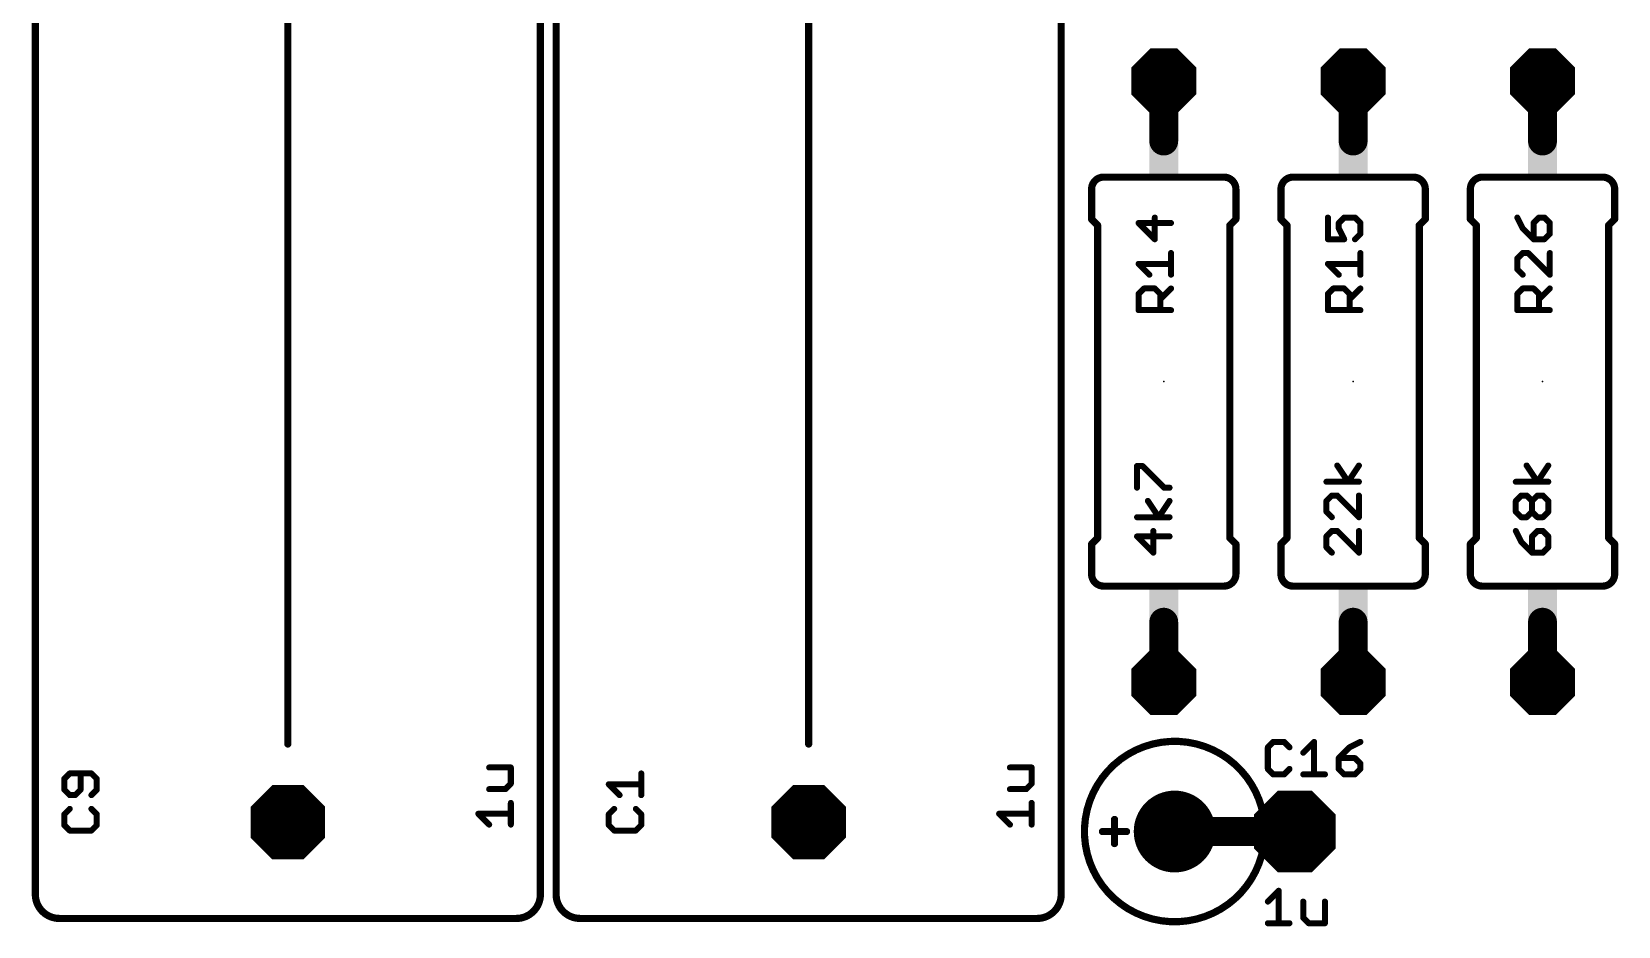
# Model space of a CAD drawing. Header units: inches. Extents: x -5 to 142, y -3 to 122.
# Drawn here: x 23.59 to 57.1, y 46 to 64.89 of the extents above; entities that cross this region are included whole.
import ezdxf

# ---------------------------------------------------------------- set-up
doc = ezdxf.new("R2010")
doc.units = ezdxf.units.IN
doc.header["$MEASUREMENT"] = 0
for name, color, linetype in [('17', 82, 'Continuous'), ('21', 253, 'Continuous'), ('23', 7, 'Continuous'), ('25', 253, 'Continuous'), ('27', 253, 'Continuous'), ('29', 253, 'Continuous'), ('44', 253, 'Continuous'), ('51', 253, 'Continuous')]:
    doc.layers.add(name, color=color, linetype=linetype)

# ---------------------------------------------------------------- blocks, each defined once
blk = doc.blocks.new('OCTAGONP')
at = {"const_width": 0.5}
blk.add_lwpolyline([(-0.25, -0.1036), (-0.25, 0.1036), (-0.1036, 0.25), (0.1036, 0.25), (0.25, 0.1036), (0.25, -0.1036), (0.1036, -0.25), (-0.1036, -0.25), (-0.25, -0.1036), (-0.25, 0.1036)], dxfattribs=at)
blk = doc.blocks.new('ROUNDP')
at = {"const_width": 0.5}
blk.add_lwpolyline([(0, -0.25, 1), (0, 0.25, 1), (0, -0.25)], format="xyb", dxfattribs=at)
blk = doc.blocks.new('RECT')
blk.add_solid([(-0.5, -0.5), (0.5, -0.5), (-0.5, 0.5), (0.5, 0.5)])

msp = doc.modelspace()

# ---------------------------------------------------------------- linework, layer by layer
at = {"layer": '21'}
for points, const_width in [([(23.666, 46.673), (23.666, 72.327)], 0.1524), ([(34.334, 72.327), (34.334, 46.673)], 0.1524), ([(34.666, 46.673), (34.666, 72.327)], 0.1524), ([(45.334, 72.327), (45.334, 46.673)], 0.1524), ([(29, 66.231), (29, 49.848)], 0.1524), ([(40, 66.231), (40, 49.848)], 0.1524), ([(48.77, 61.818), (46.23, 61.818)], 0.1524), ([(52.77, 61.818), (50.23, 61.818)], 0.1524), ([(54.23, 61.818), (56.77, 61.818)], 0.1524), ([(45.976, 61.564), (45.976, 60.929)], 0.1524), ([(49.024, 61.564), (49.024, 60.929)], 0.1524), ([(49.976, 61.564), (49.976, 60.929)], 0.1524), ([(53.024, 61.564), (53.024, 60.929)], 0.1524), ([(53.976, 61.564), (53.976, 60.929)], 0.1524), ([(57.024, 61.564), (57.024, 60.929)], 0.1524), ([(46.103, 60.802), (45.976, 60.929)], 0.1524), ([(48.897, 60.802), (49.024, 60.929)], 0.1524), ([(50.103, 60.802), (49.976, 60.929)], 0.1524), ([(52.897, 60.802), (53.024, 60.929)], 0.1524), ([(54.103, 60.802), (53.976, 60.929)], 0.1524), ([(56.897, 60.802), (57.024, 60.929)], 0.1524), ([(46.103, 60.802), (46.103, 54.198)], 0.1524), ([(48.897, 60.802), (48.897, 54.198)], 0.1524), ([(50.103, 60.802), (50.103, 54.198)], 0.1524), ([(52.897, 60.802), (52.897, 54.198)], 0.1524), ([(54.103, 54.198), (54.103, 60.802)], 0.1524), ([(56.897, 54.198), (56.897, 60.802)], 0.1524), ([(46.103, 54.198), (45.976, 54.071)], 0.1524), ([(45.976, 53.436), (45.976, 54.071)], 0.1524), ([(48.897, 54.198), (49.024, 54.071)], 0.1524), ([(49.024, 53.436), (49.024, 54.071)], 0.1524), ([(50.103, 54.198), (49.976, 54.071)], 0.1524), ([(49.976, 53.436), (49.976, 54.071)], 0.1524), ([(52.897, 54.198), (53.024, 54.071)], 0.1524), ([(53.024, 53.436), (53.024, 54.071)], 0.1524), ([(54.103, 54.198), (53.976, 54.071)], 0.1524), ([(53.976, 53.436), (53.976, 54.071)], 0.1524), ([(56.897, 54.198), (57.024, 54.071)], 0.1524), ([(57.024, 53.436), (57.024, 54.071)], 0.1524), ([(48.77, 53.182), (46.23, 53.182)], 0.1524), ([(52.77, 53.182), (50.23, 53.182)], 0.1524), ([(54.23, 53.182), (56.77, 53.182)], 0.1524), ([(46.46, 47.746), (46.46, 48.254)], 0.1524), ([(48.873, 48), (49.0762, 48)], 0.6096), ([(46.206, 48), (46.714, 48)], 0.1524), ([(33.826, 46.165), (24.174, 46.165)], 0.1524), ([(44.826, 46.165), (35.174, 46.165)], 0.1524)]:
    msp.add_lwpolyline(points, dxfattribs=dict(at, const_width=const_width))
for points, const_width in [([(46.23, 61.818, 0.4142), (45.976, 61.564)], 0.1524), ([(46.23, 61.8561, 1), (46.23, 61.7799)], 0.0762), ([(46.23, 61.7799, 1), (46.23, 61.8561)], 0.0762), ([(49.024, 61.564, 0.4142), (48.77, 61.818)], 0.1524), ([(48.77, 61.8561, 1), (48.77, 61.7799)], 0.0762), ([(48.77, 61.7799, 1), (48.77, 61.8561)], 0.0762), ([(50.23, 61.818, 0.4142), (49.976, 61.564)], 0.1524), ([(50.23, 61.8561, 1), (50.23, 61.7799)], 0.0762), ([(50.23, 61.7799, 1), (50.23, 61.8561)], 0.0762), ([(53.024, 61.564, 0.4142), (52.77, 61.818)], 0.1524), ([(52.77, 61.8561, 1), (52.77, 61.7799)], 0.0762), ([(52.77, 61.7799, 1), (52.77, 61.8561)], 0.0762), ([(54.23, 61.818, 0.4142), (53.976, 61.564)], 0.1524), ([(54.23, 61.8561, 1), (54.23, 61.7799)], 0.0762), ([(54.23, 61.7799, 1), (54.23, 61.8561)], 0.0762), ([(57.024, 61.564, 0.4142), (56.77, 61.818)], 0.1524), ([(56.77, 61.8561, 1), (56.77, 61.7799)], 0.0762), ([(56.77, 61.7799, 1), (56.77, 61.8561)], 0.0762), ([(46.0141, 61.564, 1), (45.9379, 61.564)], 0.0762), ([(45.9379, 61.564, 1), (46.0141, 61.564)], 0.0762), ([(49.0621, 61.564, 1), (48.9859, 61.564)], 0.0762), ([(48.9859, 61.564, 1), (49.0621, 61.564)], 0.0762), ([(50.0141, 61.564, 1), (49.9379, 61.564)], 0.0762), ([(49.9379, 61.564, 1), (50.0141, 61.564)], 0.0762), ([(53.0621, 61.564, 1), (52.9859, 61.564)], 0.0762), ([(52.9859, 61.564, 1), (53.0621, 61.564)], 0.0762), ([(54.0141, 61.564, 1), (53.9379, 61.564)], 0.0762), ([(53.9379, 61.564, 1), (54.0141, 61.564)], 0.0762), ([(57.0621, 61.564, 1), (56.9859, 61.564)], 0.0762), ([(56.9859, 61.564, 1), (57.0621, 61.564)], 0.0762), ([(46.0029, 60.9559, 1), (45.9491, 60.9021)], 0.0762), ([(49.0509, 60.9021, 1), (48.9971, 60.9559)], 0.0762), ([(50.0029, 60.9559, 1), (49.9491, 60.9021)], 0.0762), ([(53.0509, 60.9021, 1), (52.9971, 60.9559)], 0.0762), ([(54.0029, 60.9559, 1), (53.9491, 60.9021)], 0.0762), ([(57.0509, 60.9021, 1), (56.9971, 60.9559)], 0.0762), ([(45.9379, 60.929, 1), (46.0141, 60.929)], 0.0762), ([(46.1411, 60.802, 1), (46.0649, 60.802)], 0.0762), ([(46.0761, 60.7751, 1), (46.1299, 60.8289)], 0.0762), ([(48.9351, 60.802, 1), (48.8589, 60.802)], 0.0762), ([(48.8701, 60.8289, 1), (48.9239, 60.7751)], 0.0762), ([(48.9859, 60.929, 1), (49.0621, 60.929)], 0.0762), ([(49.9379, 60.929, 1), (50.0141, 60.929)], 0.0762), ([(50.1411, 60.802, 1), (50.0649, 60.802)], 0.0762), ([(50.0761, 60.7751, 1), (50.1299, 60.8289)], 0.0762), ([(52.9351, 60.802, 1), (52.8589, 60.802)], 0.0762), ([(52.8701, 60.8289, 1), (52.9239, 60.7751)], 0.0762), ([(52.9859, 60.929, 1), (53.0621, 60.929)], 0.0762), ([(53.9379, 60.929, 1), (54.0141, 60.929)], 0.0762), ([(54.1411, 60.802, 1), (54.0649, 60.802)], 0.0762), ([(54.0761, 60.7751, 1), (54.1299, 60.8289)], 0.0762), ([(56.9351, 60.802, 1), (56.8589, 60.802)], 0.0762), ([(56.8701, 60.8289, 1), (56.9239, 60.7751)], 0.0762), ([(56.9859, 60.929, 1), (57.0621, 60.929)], 0.0762), ([(46.0141, 54.071, 1), (45.9379, 54.071)], 0.0762), ([(45.9491, 54.0979, 1), (46.0029, 54.0441)], 0.0762), ([(46.0649, 54.198, 1), (46.1411, 54.198)], 0.0762), ([(46.1299, 54.1711, 1), (46.0761, 54.2249)], 0.0762), ([(48.8589, 54.198, 1), (48.9351, 54.198)], 0.0762), ([(48.9239, 54.2249, 1), (48.8701, 54.1711)], 0.0762), ([(49.0621, 54.071, 1), (48.9859, 54.071)], 0.0762), ([(48.9971, 54.0441, 1), (49.0509, 54.0979)], 0.0762), ([(50.0141, 54.071, 1), (49.9379, 54.071)], 0.0762), ([(49.9491, 54.0979, 1), (50.0029, 54.0441)], 0.0762), ([(50.0649, 54.198, 1), (50.1411, 54.198)], 0.0762), ([(50.1299, 54.1711, 1), (50.0761, 54.2249)], 0.0762), ([(52.8589, 54.198, 1), (52.9351, 54.198)], 0.0762), ([(52.9239, 54.2249, 1), (52.8701, 54.1711)], 0.0762), ([(53.0621, 54.071, 1), (52.9859, 54.071)], 0.0762), ([(52.9971, 54.0441, 1), (53.0509, 54.0979)], 0.0762), ([(54.0141, 54.071, 1), (53.9379, 54.071)], 0.0762), ([(53.9491, 54.0979, 1), (54.0029, 54.0441)], 0.0762), ([(54.0649, 54.198, 1), (54.1411, 54.198)], 0.0762), ([(54.1299, 54.1711, 1), (54.0761, 54.2249)], 0.0762), ([(56.8589, 54.198, 1), (56.9351, 54.198)], 0.0762), ([(56.9239, 54.2249, 1), (56.8701, 54.1711)], 0.0762), ([(57.0621, 54.071, 1), (56.9859, 54.071)], 0.0762), ([(56.9971, 54.0441, 1), (57.0509, 54.0979)], 0.0762), ([(45.976, 53.436, 0.4142), (46.23, 53.182)], 0.1524), ([(46.0141, 53.436, 1), (45.9379, 53.436)], 0.0762), ([(45.9379, 53.436, 1), (46.0141, 53.436)], 0.0762), ([(48.77, 53.182, 0.4142), (49.024, 53.436)], 0.1524), ([(49.0621, 53.436, 1), (48.9859, 53.436)], 0.0762), ([(48.9859, 53.436, 1), (49.0621, 53.436)], 0.0762), ([(49.976, 53.436, 0.4142), (50.23, 53.182)], 0.1524), ([(50.0141, 53.436, 1), (49.9379, 53.436)], 0.0762), ([(49.9379, 53.436, 1), (50.0141, 53.436)], 0.0762), ([(52.77, 53.182, 0.4142), (53.024, 53.436)], 0.1524), ([(53.0621, 53.436, 1), (52.9859, 53.436)], 0.0762), ([(52.9859, 53.436, 1), (53.0621, 53.436)], 0.0762), ([(53.976, 53.436, 0.4142), (54.23, 53.182)], 0.1524), ([(54.0141, 53.436, 1), (53.9379, 53.436)], 0.0762), ([(53.9379, 53.436, 1), (54.0141, 53.436)], 0.0762), ([(56.77, 53.182, 0.4142), (57.024, 53.436)], 0.1524), ([(57.0621, 53.436, 1), (56.9859, 53.436)], 0.0762), ([(56.9859, 53.436, 1), (57.0621, 53.436)], 0.0762), ([(46.23, 53.2201, 1), (46.23, 53.1439)], 0.0762), ([(46.23, 53.1439, 1), (46.23, 53.2201)], 0.0762), ([(48.77, 53.2201, 1), (48.77, 53.1439)], 0.0762), ([(48.77, 53.1439, 1), (48.77, 53.2201)], 0.0762), ([(50.23, 53.2201, 1), (50.23, 53.1439)], 0.0762), ([(50.23, 53.1439, 1), (50.23, 53.2201)], 0.0762), ([(52.77, 53.2201, 1), (52.77, 53.1439)], 0.0762), ([(52.77, 53.1439, 1), (52.77, 53.2201)], 0.0762), ([(54.23, 53.2201, 1), (54.23, 53.1439)], 0.0762), ([(54.23, 53.1439, 1), (54.23, 53.2201)], 0.0762), ([(56.77, 53.2201, 1), (56.77, 53.1439)], 0.0762), ([(56.77, 53.1439, 1), (56.77, 53.2201)], 0.0762), ([(49.254, 49.143, 3), (49.254, 46.857)], 0.1524), ([(28.9619, 49.848, 1), (29.0381, 49.848)], 0.0762), ([(39.9619, 49.848, 1), (40.0381, 49.848)], 0.0762), ([(49.2235, 49.1201, 1), (49.2845, 49.1659)], 0.0762), ([(46.4981, 48.254, 1), (46.4219, 48.254)], 0.0762), ([(48.873, 48.1524, 1), (48.873, 47.8476)], 0.3048), ([(49.0762, 47.8476, 1), (49.0762, 48.1524)], 0.3048), ([(46.206, 48.0381, 1), (46.206, 47.9619)], 0.0762), ([(46.714, 47.9619, 1), (46.714, 48.0381)], 0.0762), ([(46.4219, 47.746, 1), (46.4981, 47.746)], 0.0762), ([(49.2845, 46.8341, 1), (49.2235, 46.8799)], 0.0762), ([(23.666, 46.673, 0.4142), (24.174, 46.165)], 0.1524), ([(23.7041, 46.673, 1), (23.6279, 46.673)], 0.0762), ([(23.6279, 46.673, 1), (23.7041, 46.673)], 0.0762), ([(33.826, 46.165, 0.4142), (34.334, 46.673)], 0.1524), ([(34.3721, 46.673, 1), (34.2959, 46.673)], 0.0762), ([(34.2959, 46.673, 1), (34.3721, 46.673)], 0.0762), ([(34.666, 46.673, 0.4142), (35.174, 46.165)], 0.1524), ([(34.7041, 46.673, 1), (34.6279, 46.673)], 0.0762), ([(34.6279, 46.673, 1), (34.7041, 46.673)], 0.0762), ([(44.826, 46.165, 0.4142), (45.334, 46.673)], 0.1524), ([(45.3721, 46.673, 1), (45.2959, 46.673)], 0.0762), ([(45.2959, 46.673, 1), (45.3721, 46.673)], 0.0762), ([(24.174, 46.2031, 1), (24.174, 46.1269)], 0.0762), ([(24.174, 46.1269, 1), (24.174, 46.2031)], 0.0762), ([(33.826, 46.2031, 1), (33.826, 46.1269)], 0.0762), ([(33.826, 46.1269, 1), (33.826, 46.2031)], 0.0762), ([(35.174, 46.2031, 1), (35.174, 46.1269)], 0.0762), ([(35.174, 46.1269, 1), (35.174, 46.2031)], 0.0762), ([(44.826, 46.2031, 1), (44.826, 46.1269)], 0.0762), ([(44.826, 46.1269, 1), (44.826, 46.2031)], 0.0762)]:
    msp.add_lwpolyline(points, format="xyb", dxfattribs=dict(at, const_width=const_width))
at = {"layer": '23'}
for p in [(29, 59.5), (40, 59.5), (47.5, 57.5), (51.5, 57.5), (55.5, 57.5), (49, 48)]:
    msp.add_point(p, dxfattribs=at)
at = {"layer": '25', "const_width": 0.127}
for points in [[(47.3111, 60.5061), (47.3111, 60.9637)], [(50.9679, 60.9637), (50.9679, 60.5061)], [(51.1967, 60.8493), (51.3111, 60.9637)], [(51.3111, 60.9637), (51.5399, 60.9637)], [(51.5399, 60.9637), (51.6543, 60.8493)], [(54.9679, 60.9637), (55.0823, 60.7349)], [(55.4255, 60.9637), (55.3111, 60.8493)], [(55.5399, 60.9637), (55.4255, 60.9637)], [(55.6543, 60.8493), (55.5399, 60.9637)], [(47.6543, 60.8493), (46.9679, 60.8493)], [(46.9679, 60.8493), (47.3111, 60.5061)], [(51.1967, 60.7349), (51.1967, 60.8493)], [(51.3111, 60.5061), (51.1967, 60.7349)], [(51.6543, 60.6205), (51.5399, 60.5061)], [(51.6543, 60.8493), (51.6543, 60.6205)], [(55.0823, 60.7349), (55.3111, 60.5061)], [(55.3111, 60.8493), (55.3111, 60.5061)], [(55.5399, 60.5061), (55.6543, 60.6205)], [(55.6543, 60.6205), (55.6543, 60.8493)], [(50.9679, 60.5061), (51.3111, 60.5061)], [(55.3111, 60.5061), (55.5399, 60.5061)], [(47.1967, 59.7577), (46.9679, 59.9865)], [(46.9679, 59.9865), (47.6543, 59.9865)], [(47.6543, 59.7577), (47.6543, 60.2153)], [(51.1967, 59.7577), (50.9679, 59.9865)], [(50.9679, 59.9865), (51.6543, 59.9865)], [(51.6543, 59.7577), (51.6543, 60.2153)], [(55.0823, 60.2153), (54.9679, 60.1009)], [(54.9679, 60.1009), (54.9679, 59.8721)], [(55.1967, 60.2153), (55.0823, 60.2153)], [(55.6543, 59.7577), (55.1967, 60.2153)], [(55.6543, 60.2153), (55.6543, 59.7577)], [(54.9679, 59.8721), (55.0823, 59.7577)], [(46.9679, 59.3524), (47.0823, 59.4668)], [(46.9679, 59.0093), (46.9679, 59.3524)], [(47.0823, 59.4668), (47.3111, 59.4668)], [(47.3111, 59.4668), (47.4255, 59.3524)], [(47.4255, 59.238), (47.6543, 59.4668)], [(47.4255, 59.3524), (47.4255, 59.0093)], [(50.9679, 59.3524), (51.0823, 59.4668)], [(50.9679, 59.0093), (50.9679, 59.3524)], [(51.0823, 59.4668), (51.3111, 59.4668)], [(51.3111, 59.4668), (51.4255, 59.3524)], [(51.4255, 59.238), (51.6543, 59.4668)], [(51.4255, 59.3524), (51.4255, 59.0093)], [(54.9679, 59.3524), (55.0823, 59.4668)], [(54.9679, 59.0093), (54.9679, 59.3524)], [(55.0823, 59.4668), (55.3111, 59.4668)], [(55.3111, 59.4668), (55.4255, 59.3524)], [(55.4255, 59.238), (55.6543, 59.4668)], [(55.4255, 59.3524), (55.4255, 59.0093)], [(47.6543, 59.0093), (46.9679, 59.0093)], [(51.6543, 59.0093), (50.9679, 59.0093)], [(55.6543, 59.0093), (54.9679, 59.0093)], [(49.8129, 49.8929), (49.6985, 49.7785)], [(50.0417, 49.8929), (49.8129, 49.8929)], [(50.1561, 49.7785), (50.0417, 49.8929)], [(50.4469, 49.6641), (50.6757, 49.8929)], [(50.6757, 49.8929), (50.6757, 49.2065)], [(51.6529, 49.8929), (51.4241, 49.7785)], [(49.6985, 49.7785), (49.6985, 49.3209)], [(51.4241, 49.7785), (51.1953, 49.5497)], [(51.1953, 49.5497), (51.1953, 49.3209)], [(51.5385, 49.5497), (51.1953, 49.5497)], [(51.6529, 49.4353), (51.5385, 49.5497)], [(24.3923, 49.2267), (24.2779, 49.1123)], [(24.8499, 49.2267), (24.3923, 49.2267)], [(24.6211, 48.8835), (24.6211, 49.2267)], [(24.9643, 49.1123), (24.8499, 49.2267)], [(36.4643, 48.7691), (36.4643, 49.2267)], [(49.6985, 49.3209), (49.8129, 49.2065)], [(49.8129, 49.2065), (50.0417, 49.2065)], [(50.0417, 49.2065), (50.1561, 49.3209)], [(50.4469, 49.2065), (50.9045, 49.2065)], [(51.1953, 49.3209), (51.3097, 49.2065)], [(51.3097, 49.2065), (51.5385, 49.2065)], [(51.5385, 49.2065), (51.6529, 49.3209)], [(51.6529, 49.3209), (51.6529, 49.4353)], [(24.2779, 49.1123), (24.2779, 48.8835)], [(24.2779, 48.8835), (24.3923, 48.7691)], [(24.5067, 48.7691), (24.6211, 48.8835)], [(24.8499, 48.7691), (24.9643, 48.8835)], [(24.9643, 48.8835), (24.9643, 49.1123)], [(36.0067, 48.7691), (35.7779, 48.9979)], [(35.7779, 48.9979), (36.4643, 48.9979)], [(24.3923, 48.7691), (24.5067, 48.7691)], [(24.3923, 48.4783), (24.2779, 48.3639)], [(24.2779, 48.3639), (24.2779, 48.1351)], [(24.9643, 48.3639), (24.8499, 48.4783)], [(24.9643, 48.1351), (24.9643, 48.3639)], [(35.8923, 48.4783), (35.7779, 48.3639)], [(35.7779, 48.3639), (35.7779, 48.1351)], [(36.4643, 48.3639), (36.3499, 48.4783)], [(36.4643, 48.1351), (36.4643, 48.3639)], [(24.2779, 48.1351), (24.3923, 48.0207)], [(24.3923, 48.0207), (24.8499, 48.0207)], [(24.8499, 48.0207), (24.9643, 48.1351)], [(35.7779, 48.1351), (35.8923, 48.0207)], [(35.8923, 48.0207), (36.3499, 48.0207)], [(36.3499, 48.0207), (36.4643, 48.1351)]]:
    msp.add_lwpolyline(points, dxfattribs=at)
at = {"layer": '25', "const_width": 0.0635}
for points in [[(47.3429, 60.9637, 1), (47.2794, 60.9637)], [(50.9997, 60.9637, 1), (50.9362, 60.9637)], [(51.3111, 60.9954, 1), (51.3111, 60.9319)], [(51.3336, 60.9412, 1), (51.2887, 60.9861)], [(51.5624, 60.9861, 1), (51.5175, 60.9412)], [(51.5399, 60.9319, 1), (51.5399, 60.9954)], [(54.9963, 60.9779, 1), (54.9395, 60.9495)], [(55.4255, 60.9954, 1), (55.4255, 60.9319)], [(55.448, 60.9412, 1), (55.4031, 60.9861)], [(55.5624, 60.9861, 1), (55.5175, 60.9412)], [(55.5399, 60.9319, 1), (55.5399, 60.9954)], [(46.9679, 60.881, 1), (46.9679, 60.8175)], [(46.9904, 60.8717, 1), (46.9455, 60.8268)], [(47.6543, 60.8175, 1), (47.6543, 60.881)], [(51.2285, 60.8493, 1), (51.165, 60.8493)], [(51.2251, 60.7491, 1), (51.1683, 60.7207)], [(51.165, 60.7349, 1), (51.2285, 60.7349)], [(51.1743, 60.8717, 1), (51.2192, 60.8268)], [(51.6861, 60.8493, 1), (51.6225, 60.8493)], [(51.6318, 60.8268, 1), (51.6768, 60.8717)], [(51.6768, 60.598, 1), (51.6318, 60.6429)], [(55.1048, 60.7573, 1), (55.0599, 60.7124)], [(55.0539, 60.7207, 1), (55.1107, 60.7491)], [(55.3429, 60.8493, 1), (55.2794, 60.8493)], [(55.2887, 60.8717, 1), (55.3336, 60.8268)], [(55.6861, 60.8493, 1), (55.6225, 60.8493)], [(55.6318, 60.8268, 1), (55.6768, 60.8717)], [(55.6768, 60.598, 1), (55.6318, 60.6429)], [(47.2794, 60.5061, 1), (47.3429, 60.5061)], [(47.2887, 60.4836, 1), (47.3336, 60.5285)], [(50.9679, 60.5378, 1), (50.9679, 60.4743)], [(50.9362, 60.5061, 1), (50.9997, 60.5061)], [(51.2827, 60.4919, 1), (51.3395, 60.5203)], [(51.3111, 60.4743, 1), (51.3111, 60.5378)], [(51.5175, 60.5285, 1), (51.5624, 60.4836)], [(51.6225, 60.6205, 1), (51.6861, 60.6205)], [(55.3111, 60.5378, 1), (55.3111, 60.4743)], [(55.2794, 60.5061, 1), (55.3429, 60.5061)], [(55.2887, 60.4836, 1), (55.3336, 60.5285)], [(55.5175, 60.5285, 1), (55.5624, 60.4836)], [(55.5399, 60.4743, 1), (55.5399, 60.5378)], [(55.6225, 60.6205, 1), (55.6861, 60.6205)], [(46.9679, 60.0182, 1), (46.9679, 59.9547)], [(46.9904, 60.0089, 1), (46.9455, 59.964)], [(47.6861, 60.2153, 1), (47.6225, 60.2153)], [(47.6543, 59.9547, 1), (47.6543, 60.0182)], [(50.9679, 60.0182, 1), (50.9679, 59.9547)], [(50.9904, 60.0089, 1), (50.9455, 59.964)], [(51.6861, 60.2153, 1), (51.6225, 60.2153)], [(51.6543, 59.9547, 1), (51.6543, 60.0182)], [(54.9997, 60.1009, 1), (54.9362, 60.1009)], [(54.9455, 60.1233, 1), (54.9904, 60.0784)], [(55.0823, 60.247, 1), (55.0823, 60.1835)], [(55.1048, 60.1928, 1), (55.0599, 60.2377)], [(55.2192, 60.2377, 1), (55.1743, 60.1928)], [(55.1967, 60.1835, 1), (55.1967, 60.247)], [(55.6861, 60.2153, 1), (55.6225, 60.2153)], [(47.1743, 59.7352, 1), (47.2192, 59.7801)], [(47.6225, 59.7577, 1), (47.6861, 59.7577)], [(51.1743, 59.7352, 1), (51.2192, 59.7801)], [(51.6225, 59.7577, 1), (51.6861, 59.7577)], [(54.9362, 59.8721, 1), (54.9997, 59.8721)], [(54.9904, 59.8945, 1), (54.9455, 59.8496)], [(55.0599, 59.7352, 1), (55.1048, 59.7801)], [(55.6225, 59.7577, 1), (55.6861, 59.7577)], [(55.6318, 59.7352, 1), (55.6768, 59.7801)], [(46.9997, 59.3524, 1), (46.9362, 59.3524)], [(46.9455, 59.3749, 1), (46.9904, 59.33)], [(47.0823, 59.4986, 1), (47.0823, 59.4351)], [(47.1048, 59.4444, 1), (47.0599, 59.4893)], [(47.3336, 59.4893, 1), (47.2887, 59.4444)], [(47.3111, 59.4351, 1), (47.3111, 59.4986)], [(47.4573, 59.3524, 1), (47.3938, 59.3524)], [(47.4031, 59.33, 1), (47.448, 59.3749)], [(47.6768, 59.4444, 1), (47.6318, 59.4893)], [(50.9997, 59.3524, 1), (50.9362, 59.3524)], [(50.9455, 59.3749, 1), (50.9904, 59.33)], [(51.0823, 59.4986, 1), (51.0823, 59.4351)], [(51.1048, 59.4444, 1), (51.0599, 59.4893)], [(51.3336, 59.4893, 1), (51.2887, 59.4444)], [(51.3111, 59.4351, 1), (51.3111, 59.4986)], [(51.4573, 59.3524, 1), (51.3938, 59.3524)], [(51.4031, 59.33, 1), (51.448, 59.3749)], [(51.6768, 59.4444, 1), (51.6318, 59.4893)], [(54.9997, 59.3524, 1), (54.9362, 59.3524)], [(54.9455, 59.3749, 1), (54.9904, 59.33)], [(55.0823, 59.4986, 1), (55.0823, 59.4351)], [(55.1048, 59.4444, 1), (55.0599, 59.4893)], [(55.3336, 59.4893, 1), (55.2887, 59.4444)], [(55.3111, 59.4351, 1), (55.3111, 59.4986)], [(55.4573, 59.3524, 1), (55.3938, 59.3524)], [(55.4031, 59.33, 1), (55.448, 59.3749)], [(55.6768, 59.4444, 1), (55.6318, 59.4893)], [(46.9679, 59.041, 1), (46.9679, 58.9775)], [(46.9362, 59.0093, 1), (46.9997, 59.0093)], [(47.3938, 59.0093, 1), (47.4573, 59.0093)], [(47.4031, 59.2605, 1), (47.448, 59.2156)], [(47.6543, 58.9775, 1), (47.6543, 59.041)], [(50.9679, 59.041, 1), (50.9679, 58.9775)], [(50.9362, 59.0093, 1), (50.9997, 59.0093)], [(51.3938, 59.0093, 1), (51.4573, 59.0093)], [(51.4031, 59.2605, 1), (51.448, 59.2156)], [(51.6543, 58.9775, 1), (51.6543, 59.041)], [(54.9679, 59.041, 1), (54.9679, 58.9775)], [(54.9362, 59.0093, 1), (54.9997, 59.0093)], [(55.3938, 59.0093, 1), (55.4573, 59.0093)], [(55.4031, 59.2605, 1), (55.448, 59.2156)], [(55.6543, 58.9775, 1), (55.6543, 59.041)], [(49.8129, 49.9246, 1), (49.8129, 49.8611)], [(49.8353, 49.8704, 1), (49.7904, 49.9153)], [(50.0641, 49.9153, 1), (50.0192, 49.8704)], [(50.0417, 49.8611, 1), (50.0417, 49.9246)], [(50.7075, 49.8929, 1), (50.644, 49.8929)], [(50.6982, 49.8704, 1), (50.6533, 49.9153)], [(51.6671, 49.8645, 1), (51.6387, 49.9213)], [(49.7303, 49.7785, 1), (49.6668, 49.7785)], [(49.676, 49.8009, 1), (49.721, 49.756)], [(50.1336, 49.756, 1), (50.1785, 49.8009)], [(50.4245, 49.6865, 1), (50.4694, 49.6416)], [(51.2271, 49.5497, 1), (51.1636, 49.5497)], [(51.1953, 49.5814, 1), (51.1953, 49.5179)], [(51.1729, 49.5721, 1), (51.2178, 49.5272)], [(51.4099, 49.8069, 1), (51.4383, 49.7501)], [(51.4466, 49.756, 1), (51.4017, 49.8009)], [(51.561, 49.5721, 1), (51.5161, 49.5272)], [(51.5385, 49.5179, 1), (51.5385, 49.5814)], [(24.3923, 49.2584, 1), (24.3923, 49.1949)], [(24.4148, 49.2042, 1), (24.3699, 49.2491)], [(24.6529, 49.2267, 1), (24.5894, 49.2267)], [(24.8724, 49.2491, 1), (24.8275, 49.2042)], [(24.8499, 49.1949, 1), (24.8499, 49.2584)], [(36.4961, 49.2267, 1), (36.4325, 49.2267)], [(49.721, 49.3433, 1), (49.676, 49.2984)], [(49.6668, 49.3209, 1), (49.7303, 49.3209)], [(49.8129, 49.2383, 1), (49.8129, 49.1747)], [(49.7904, 49.184, 1), (49.8353, 49.229)], [(50.0192, 49.229, 1), (50.0641, 49.184)], [(50.0417, 49.1747, 1), (50.0417, 49.2383)], [(50.1785, 49.2984, 1), (50.1336, 49.3433)], [(50.4469, 49.2383, 1), (50.4469, 49.1747)], [(50.9045, 49.1747, 1), (50.9045, 49.2383)], [(51.1636, 49.3209, 1), (51.2271, 49.3209)], [(51.2178, 49.3433, 1), (51.1729, 49.2984)], [(51.3097, 49.2383, 1), (51.3097, 49.1747)], [(51.2873, 49.184, 1), (51.3322, 49.229)], [(51.5161, 49.229, 1), (51.561, 49.184)], [(51.5385, 49.1747, 1), (51.5385, 49.2383)], [(51.6847, 49.4353, 1), (51.6212, 49.4353)], [(51.6212, 49.3209, 1), (51.6847, 49.3209)], [(51.6305, 49.4128, 1), (51.6754, 49.4577)], [(51.6754, 49.2984, 1), (51.6305, 49.3433)], [(24.3097, 49.1123, 1), (24.2462, 49.1123)], [(24.2555, 49.1347, 1), (24.3004, 49.0898)], [(24.3004, 48.9059, 1), (24.2555, 48.861)], [(24.6436, 48.861, 1), (24.5987, 48.9059)], [(24.9961, 49.1123, 1), (24.9326, 49.1123)], [(24.9418, 49.0898, 1), (24.9868, 49.1347)], [(24.9868, 48.861, 1), (24.9418, 48.9059)], [(35.7779, 49.0296, 1), (35.7779, 48.9661)], [(35.8004, 49.0203, 1), (35.7555, 48.9754)], [(36.4643, 48.9661, 1), (36.4643, 49.0296)], [(50.644, 49.2065, 1), (50.7075, 49.2065)], [(24.2462, 48.8835, 1), (24.3097, 48.8835)], [(24.3923, 48.8008, 1), (24.3923, 48.7373)], [(24.3699, 48.7466, 1), (24.4148, 48.7915)], [(24.4843, 48.7915, 1), (24.5292, 48.7466)], [(24.5067, 48.7373, 1), (24.5067, 48.8008)], [(24.5894, 48.8835, 1), (24.6529, 48.8835)], [(24.8275, 48.7915, 1), (24.8724, 48.7466)], [(24.9326, 48.8835, 1), (24.9961, 48.8835)], [(35.9843, 48.7466, 1), (36.0292, 48.7915)], [(36.4325, 48.7691, 1), (36.4961, 48.7691)], [(24.3097, 48.3639, 1), (24.2462, 48.3639)], [(24.2555, 48.3863, 1), (24.3004, 48.3414)], [(24.4148, 48.4558, 1), (24.3699, 48.5007)], [(24.8724, 48.5007, 1), (24.8275, 48.4558)], [(24.9961, 48.3639, 1), (24.9326, 48.3639)], [(24.9418, 48.3414, 1), (24.9868, 48.3863)], [(35.8097, 48.3639, 1), (35.7462, 48.3639)], [(35.7555, 48.3863, 1), (35.8004, 48.3414)], [(35.9148, 48.4558, 1), (35.8699, 48.5007)], [(36.3724, 48.5007, 1), (36.3275, 48.4558)], [(36.4961, 48.3639, 1), (36.4325, 48.3639)], [(36.4418, 48.3414, 1), (36.4868, 48.3863)], [(24.3004, 48.1575, 1), (24.2555, 48.1126)], [(24.2462, 48.1351, 1), (24.3097, 48.1351)], [(24.3923, 48.0524, 1), (24.3923, 47.9889)], [(24.3699, 47.9982, 1), (24.4148, 48.0431)], [(24.8275, 48.0431, 1), (24.8724, 47.9982)], [(24.8499, 47.9889, 1), (24.8499, 48.0524)], [(24.9326, 48.1351, 1), (24.9961, 48.1351)], [(24.9868, 48.1126, 1), (24.9418, 48.1575)], [(35.7462, 48.1351, 1), (35.8097, 48.1351)], [(35.8004, 48.1575, 1), (35.7555, 48.1126)], [(35.8923, 48.0524, 1), (35.8923, 47.9889)], [(35.8699, 47.9982, 1), (35.9148, 48.0431)], [(36.3275, 48.0431, 1), (36.3724, 47.9982)], [(36.3499, 47.9889, 1), (36.3499, 48.0524)], [(36.4325, 48.1351, 1), (36.4961, 48.1351)], [(36.4868, 48.1126, 1), (36.4418, 48.1575)]]:
    msp.add_lwpolyline(points, format="xyb", dxfattribs=at)
at = {"layer": '27', "const_width": 0.127}
for points in [[(46.9359, 55.2606), (46.9359, 55.7182)], [(46.9359, 55.7182), (47.0503, 55.7182)], [(47.0503, 55.7182), (47.5079, 55.2606)], [(51.3935, 55.3853), (51.1647, 55.7285)], [(51.6223, 55.7285), (51.3935, 55.3853)], [(55.3935, 55.3853), (55.1647, 55.7285)], [(55.6223, 55.7285), (55.3935, 55.3853)], [(47.5079, 55.2606), (47.6223, 55.2606)], [(51.6223, 55.3853), (50.9359, 55.3853)], [(55.6223, 55.3853), (54.9359, 55.3853)], [(47.3935, 54.6369), (47.1647, 54.9801)], [(47.6223, 54.9801), (47.3935, 54.6369)], [(51.0503, 55.0945), (50.9359, 54.9801)], [(50.9359, 54.9801), (50.9359, 54.7513)], [(51.1647, 55.0945), (51.0503, 55.0945)], [(51.6223, 54.6369), (51.1647, 55.0945)], [(51.6223, 55.0945), (51.6223, 54.6369)], [(54.9359, 54.9801), (55.0503, 55.0945)], [(54.9359, 54.7513), (54.9359, 54.9801)], [(55.0503, 55.0945), (55.1647, 55.0945)], [(55.1647, 55.0945), (55.2791, 54.9801)], [(55.2791, 54.9801), (55.3935, 55.0945)], [(55.2791, 54.7513), (55.2791, 54.9801)], [(55.3935, 55.0945), (55.5079, 55.0945)], [(55.5079, 55.0945), (55.6223, 54.9801)], [(55.6223, 54.9801), (55.6223, 54.7513)], [(47.6223, 54.6369), (46.9359, 54.6369)], [(50.9359, 54.7513), (51.0503, 54.6369)], [(55.0503, 54.6369), (54.9359, 54.7513)], [(55.1647, 54.6369), (55.0503, 54.6369)], [(55.2791, 54.7513), (55.1647, 54.6369)], [(55.3935, 54.6369), (55.2791, 54.7513)], [(55.5079, 54.6369), (55.3935, 54.6369)], [(55.6223, 54.7513), (55.5079, 54.6369)], [(47.6223, 54.2317), (46.9359, 54.2317)], [(46.9359, 54.2317), (47.2791, 53.8885)], [(47.2791, 53.8885), (47.2791, 54.3461)], [(51.0503, 54.3461), (50.9359, 54.2317)], [(50.9359, 54.2317), (50.9359, 54.0029)], [(51.1647, 54.3461), (51.0503, 54.3461)], [(51.6223, 53.8885), (51.1647, 54.3461)], [(51.6223, 54.3461), (51.6223, 53.8885)], [(54.9359, 54.3461), (55.0503, 54.1173)], [(55.3935, 54.3461), (55.2791, 54.2317)], [(55.2791, 54.2317), (55.2791, 53.8885)], [(55.5079, 54.3461), (55.3935, 54.3461)], [(55.6223, 54.2317), (55.5079, 54.3461)], [(55.6223, 54.0029), (55.6223, 54.2317)], [(50.9359, 54.0029), (51.0503, 53.8885)], [(55.0503, 54.1173), (55.2791, 53.8885)], [(55.2791, 53.8885), (55.5079, 53.8885)], [(55.5079, 53.8885), (55.6223, 54.0029)], [(33.7093, 49.3527), (33.2517, 49.3527)], [(33.7093, 49.0095), (33.7093, 49.3527)], [(44.7093, 49.3527), (44.2517, 49.3527)], [(44.7093, 49.0095), (44.7093, 49.3527)], [(33.2517, 48.8951), (33.5949, 48.8951)], [(33.5949, 48.8951), (33.7093, 49.0095)], [(44.2517, 48.8951), (44.5949, 48.8951)], [(44.5949, 48.8951), (44.7093, 49.0095)], [(33.7093, 48.1467), (33.7093, 48.6043)], [(44.7093, 48.1467), (44.7093, 48.6043)], [(33.2517, 48.1467), (33.0229, 48.3755)], [(33.0229, 48.3755), (33.7093, 48.3755)], [(44.2517, 48.1467), (44.0229, 48.3755)], [(44.0229, 48.3755), (44.7093, 48.3755)], [(49.6985, 46.5211), (49.9273, 46.7499)], [(49.9273, 46.7499), (49.9273, 46.0635)], [(50.4469, 46.5211), (50.4469, 46.1779)], [(50.9045, 46.0635), (50.9045, 46.5211)], [(49.6985, 46.0635), (50.1561, 46.0635)], [(50.4469, 46.1779), (50.5613, 46.0635)], [(50.5613, 46.0635), (50.9045, 46.0635)]]:
    msp.add_lwpolyline(points, dxfattribs=at)
at = {"layer": '27', "const_width": 0.0635}
for points in [[(46.9677, 55.7182, 1), (46.9042, 55.7182)], [(46.9359, 55.7499, 1), (46.9359, 55.6864)], [(47.0728, 55.7406, 1), (47.0279, 55.6957)], [(47.0503, 55.6864, 1), (47.0503, 55.7499)], [(51.1911, 55.7461, 1), (51.1383, 55.7109)], [(51.6487, 55.7109, 1), (51.5959, 55.7461)], [(55.1911, 55.7461, 1), (55.1383, 55.7109)], [(55.6487, 55.7109, 1), (55.5959, 55.7461)], [(46.9042, 55.2606, 1), (46.9677, 55.2606)], [(47.5079, 55.2923, 1), (47.5079, 55.2288)], [(47.4855, 55.2381, 1), (47.5304, 55.283)], [(47.6223, 55.2288, 1), (47.6223, 55.2923)], [(50.9359, 55.4171, 1), (50.9359, 55.3536)], [(51.3671, 55.4029, 1), (51.4199, 55.3677)], [(51.3671, 55.3677, 1), (51.4199, 55.4029)], [(51.6223, 55.3536, 1), (51.6223, 55.4171)], [(54.9359, 55.4171, 1), (54.9359, 55.3536)], [(55.3671, 55.4029, 1), (55.4199, 55.3677)], [(55.3671, 55.3677, 1), (55.4199, 55.4029)], [(55.6223, 55.3536, 1), (55.6223, 55.4171)], [(47.1911, 54.9977, 1), (47.1383, 54.9625)], [(47.6487, 54.9625, 1), (47.5959, 54.9977)], [(50.9677, 54.9801, 1), (50.9042, 54.9801)], [(50.9135, 55.0026, 1), (50.9584, 54.9577)], [(51.0503, 55.1263, 1), (51.0503, 55.0628)], [(51.0728, 55.0721, 1), (51.0279, 55.117)], [(51.1872, 55.117, 1), (51.1423, 55.0721)], [(51.1647, 55.0628, 1), (51.1647, 55.1263)], [(51.6541, 55.0945, 1), (51.5906, 55.0945)], [(54.9677, 54.9801, 1), (54.9042, 54.9801)], [(54.9135, 55.0026, 1), (54.9584, 54.9577)], [(55.0503, 55.1263, 1), (55.0503, 55.0628)], [(55.0728, 55.0721, 1), (55.0279, 55.117)], [(55.1872, 55.117, 1), (55.1423, 55.0721)], [(55.1647, 55.0628, 1), (55.1647, 55.1263)], [(55.3109, 54.9801, 1), (55.2474, 54.9801)], [(55.2567, 55.0026, 1), (55.3016, 54.9577)], [(55.2567, 54.9577, 1), (55.3016, 55.0026)], [(55.3935, 55.1263, 1), (55.3935, 55.0628)], [(55.416, 55.0721, 1), (55.3711, 55.117)], [(55.5304, 55.117, 1), (55.4855, 55.0721)], [(55.5079, 55.0628, 1), (55.5079, 55.1263)], [(55.6541, 54.9801, 1), (55.5906, 54.9801)], [(55.5998, 54.9577, 1), (55.6448, 55.0026)], [(46.9359, 54.6687, 1), (46.9359, 54.6052)], [(47.3671, 54.6545, 1), (47.4199, 54.6193)], [(47.3671, 54.6193, 1), (47.4199, 54.6545)], [(47.6223, 54.6052, 1), (47.6223, 54.6687)], [(50.9042, 54.7513, 1), (50.9677, 54.7513)], [(50.9584, 54.7738, 1), (50.9135, 54.7289)], [(51.0279, 54.6145, 1), (51.0728, 54.6594)], [(51.5906, 54.6369, 1), (51.6541, 54.6369)], [(51.5998, 54.6145, 1), (51.6448, 54.6594)], [(54.9042, 54.7513, 1), (54.9677, 54.7513)], [(54.9584, 54.7738, 1), (54.9135, 54.7289)], [(55.0503, 54.6687, 1), (55.0503, 54.6052)], [(55.0279, 54.6145, 1), (55.0728, 54.6594)], [(55.1423, 54.6594, 1), (55.1872, 54.6145)], [(55.1647, 54.6052, 1), (55.1647, 54.6687)], [(55.2474, 54.7513, 1), (55.3109, 54.7513)], [(55.3016, 54.7738, 1), (55.2567, 54.7289)], [(55.3016, 54.7289, 1), (55.2567, 54.7738)], [(55.3935, 54.6687, 1), (55.3935, 54.6052)], [(55.3711, 54.6145, 1), (55.416, 54.6594)], [(55.4855, 54.6594, 1), (55.5304, 54.6145)], [(55.5079, 54.6052, 1), (55.5079, 54.6687)], [(55.5906, 54.7513, 1), (55.6541, 54.7513)], [(55.6448, 54.7289, 1), (55.5998, 54.7738)], [(46.9359, 54.2634, 1), (46.9359, 54.1999)], [(46.9584, 54.2541, 1), (46.9135, 54.2092)], [(47.3109, 54.3461, 1), (47.2474, 54.3461)], [(47.6223, 54.1999, 1), (47.6223, 54.2634)], [(50.9677, 54.2317, 1), (50.9042, 54.2317)], [(51.0503, 54.3778, 1), (51.0503, 54.3143)], [(51.0728, 54.3236, 1), (51.0279, 54.3685)], [(51.1872, 54.3685, 1), (51.1423, 54.3236)], [(51.1647, 54.3143, 1), (51.1647, 54.3778)], [(51.6541, 54.3461, 1), (51.5906, 54.3461)], [(54.9643, 54.3603, 1), (54.9075, 54.3319)], [(55.3109, 54.2317, 1), (55.2474, 54.2317)], [(55.3935, 54.3778, 1), (55.3935, 54.3143)], [(55.416, 54.3236, 1), (55.3711, 54.3685)], [(55.5304, 54.3685, 1), (55.4855, 54.3236)], [(55.5079, 54.3143, 1), (55.5079, 54.3778)], [(55.6541, 54.2317, 1), (55.5906, 54.2317)], [(50.9042, 54.0029, 1), (50.9677, 54.0029)], [(50.9135, 54.2541, 1), (50.9584, 54.2092)], [(50.9584, 54.0253, 1), (50.9135, 53.9804)], [(55.0728, 54.1397, 1), (55.0279, 54.0948)], [(55.0219, 54.1031, 1), (55.0787, 54.1315)], [(55.2791, 53.9202, 1), (55.2791, 53.8568)], [(55.2567, 54.2541, 1), (55.3016, 54.2092)], [(55.5079, 53.8568, 1), (55.5079, 53.9202)], [(55.5906, 54.0029, 1), (55.6541, 54.0029)], [(55.5998, 54.2092, 1), (55.6448, 54.2541)], [(55.6448, 53.9804, 1), (55.5998, 54.0253)], [(47.2474, 53.8885, 1), (47.3109, 53.8885)], [(47.2567, 53.866, 1), (47.3016, 53.911)], [(51.0279, 53.866, 1), (51.0728, 53.911)], [(51.5906, 53.8885, 1), (51.6541, 53.8885)], [(51.5998, 53.866, 1), (51.6448, 53.911)], [(55.2474, 53.8885, 1), (55.3109, 53.8885)], [(55.2567, 53.866, 1), (55.3016, 53.911)], [(55.4855, 53.911, 1), (55.5304, 53.866)], [(33.2517, 49.3844, 1), (33.2517, 49.3209)], [(33.7411, 49.3527, 1), (33.6776, 49.3527)], [(33.7093, 49.3209, 1), (33.7093, 49.3844)], [(44.2517, 49.3844, 1), (44.2517, 49.3209)], [(44.7411, 49.3527, 1), (44.6775, 49.3527)], [(44.7093, 49.3209, 1), (44.7093, 49.3844)], [(33.2517, 48.9268, 1), (33.2517, 48.8633)], [(33.5725, 48.9175, 1), (33.6174, 48.8726)], [(33.5949, 48.8633, 1), (33.5949, 48.9268)], [(33.6776, 49.0095, 1), (33.7411, 49.0095)], [(33.7318, 48.987, 1), (33.6868, 49.0319)], [(44.2517, 48.9268, 1), (44.2517, 48.8633)], [(44.5725, 48.9175, 1), (44.6174, 48.8726)], [(44.5949, 48.8633, 1), (44.5949, 48.9268)], [(44.6775, 49.0095, 1), (44.7411, 49.0095)], [(44.7318, 48.987, 1), (44.6868, 49.0319)], [(33.7411, 48.6043, 1), (33.6776, 48.6043)], [(44.7411, 48.6043, 1), (44.6775, 48.6043)], [(33.0229, 48.4072, 1), (33.0229, 48.3437)], [(33.0454, 48.3979, 1), (33.0005, 48.353)], [(33.7093, 48.3437, 1), (33.7093, 48.4072)], [(44.0229, 48.4072, 1), (44.0229, 48.3437)], [(44.0454, 48.3979, 1), (44.0005, 48.353)], [(44.7093, 48.3437, 1), (44.7093, 48.4072)], [(33.2293, 48.1242, 1), (33.2742, 48.1691)], [(33.6776, 48.1467, 1), (33.7411, 48.1467)], [(44.2293, 48.1242, 1), (44.2742, 48.1691)], [(44.6775, 48.1467, 1), (44.7411, 48.1467)], [(49.959, 46.7499, 1), (49.8955, 46.7499)], [(49.9497, 46.7274, 1), (49.9048, 46.7723)], [(50.4787, 46.5211, 1), (50.4152, 46.5211)], [(50.9363, 46.5211, 1), (50.8728, 46.5211)], [(49.676, 46.5435, 1), (49.721, 46.4986)], [(49.6985, 46.0953, 1), (49.6985, 46.0318)], [(49.8955, 46.0635, 1), (49.959, 46.0635)], [(50.1561, 46.0318, 1), (50.1561, 46.0953)], [(50.4152, 46.1779, 1), (50.4787, 46.1779)], [(50.4694, 46.2003, 1), (50.4245, 46.1554)], [(50.5613, 46.0953, 1), (50.5613, 46.0318)], [(50.5389, 46.041, 1), (50.5838, 46.086)], [(50.8728, 46.0635, 1), (50.9363, 46.0635)], [(50.9045, 46.0318, 1), (50.9045, 46.0953)]]:
    msp.add_lwpolyline(points, format="xyb", dxfattribs=at)
at = {"layer": '44'}
for centre, radius in [((47.5, 63.85), 0.4064), ((51.5, 63.85), 0.4064), ((55.5, 63.85), 0.4064), ((47.5, 51.15), 0.4064), ((51.5, 51.15), 0.4064), ((55.5, 51.15), 0.4064), ((29, 48.197), 0.508), ((40, 48.197), 0.508), ((47.73, 48), 0.4064), ((50.27, 48), 0.4064)]:
    msp.add_circle(centre, radius, dxfattribs=at)
at = {"layer": '51', "const_width": 0.6096}
for points in [[(47.5, 63.85), (47.5, 62.58)], [(51.5, 63.85), (51.5, 62.58)], [(55.5, 63.85), (55.5, 62.58)], [(47.5, 51.15), (47.5, 52.42)], [(51.5, 51.15), (51.5, 52.42)], [(55.5, 51.15), (55.5, 52.42)], [(50.27, 48), (47.73, 48)]]:
    msp.add_lwpolyline(points, dxfattribs=at)
at = {"layer": '51'}
for points, const_width in [([(47.6524, 63.85, 1), (47.3476, 63.85)], 0.3048), ([(51.6524, 63.85, 1), (51.3476, 63.85)], 0.3048), ([(55.6524, 63.85, 1), (55.3476, 63.85)], 0.3048), ([(47.3476, 62.58, 1), (47.6524, 62.58)], 0.3048), ([(51.3476, 62.58, 1), (51.6524, 62.58)], 0.3048), ([(55.3476, 62.58, 1), (55.6524, 62.58)], 0.3048), ([(47.6524, 52.42, 1), (47.3476, 52.42)], 0.3048), ([(51.6524, 52.42, 1), (51.3476, 52.42)], 0.3048), ([(55.6524, 52.42, 1), (55.3476, 52.42)], 0.3048), ([(47.3476, 51.15, 1), (47.6524, 51.15)], 0.3048), ([(51.3476, 51.15, 1), (51.6524, 51.15)], 0.3048), ([(55.3476, 51.15, 1), (55.6524, 51.15)], 0.3048), ([(49.254, 46.857, 0.3333), (49.254, 49.143)], 0.1524), ([(49.2845, 49.1659, 1), (49.2235, 49.1201)], 0.0762), ([(47.73, 48.1524, 1), (47.73, 47.8476)], 0.3048), ([(50.27, 47.8476, 1), (50.27, 48.1524)], 0.3048), ([(49.2235, 46.8799, 1), (49.2845, 46.8341)], 0.0762)]:
    msp.add_lwpolyline(points, format="xyb", dxfattribs=dict(at, const_width=const_width))

# ---------------------------------------------------------------- block references
at = {"layer": '17'}
for p, xscale, yscale, rotation in [((47.5, 63.85), 1.2192, 1.2192, 90), ((51.5, 63.85), 1.2192, 1.2192, 90), ((55.5, 63.85), 1.2192, 1.2192, 270), ((47.5, 51.15), 1.2192, 1.2192, 90), ((51.5, 51.15), 1.2192, 1.2192, 90), ((55.5, 51.15), 1.2192, 1.2192, 270), ((29, 48.197), 1.4224, 1.4224, 270), ((40, 48.197), 1.4224, 1.4224, 270)]:
    msp.add_blockref('OCTAGONP', p, dxfattribs=dict(at, xscale=xscale, yscale=yscale, rotation=rotation))
at = {"layer": '17', "xscale": 1.5748, "yscale": 1.5748}
for name, p in [('ROUNDP', (47.73, 48)), ('OCTAGONP', (50.27, 48))]:
    msp.add_blockref(name, p, dxfattribs=at)
at = {"layer": '21', "xscale": 0.8636, "yscale": 0.6096}
for p, rotation in [((47.5, 62.2498), 90), ((51.5, 62.2498), 90), ((55.5, 62.2498), 270), ((47.5, 52.7502), 90), ((51.5, 52.7502), 90), ((55.5, 52.7502), 270)]:
    msp.add_blockref('RECT', p, dxfattribs=dict(at, rotation=rotation))
at = {"layer": '29'}
for p, xscale, yscale, rotation in [((47.5, 63.85), 1.3716, 1.3716, 90), ((51.5, 63.85), 1.3716, 1.3716, 90), ((55.5, 63.85), 1.3716, 1.3716, 270), ((47.5, 51.15), 1.3716, 1.3716, 90), ((51.5, 51.15), 1.3716, 1.3716, 90), ((55.5, 51.15), 1.3716, 1.3716, 270), ((29, 48.197), 1.5748, 1.5748, 270), ((40, 48.197), 1.5748, 1.5748, 270)]:
    msp.add_blockref('OCTAGONP', p, dxfattribs=dict(at, xscale=xscale, yscale=yscale, rotation=rotation))
at = {"layer": '29', "xscale": 1.7272, "yscale": 1.7272}
for name, p in [('ROUNDP', (47.73, 48)), ('OCTAGONP', (50.27, 48))]:
    msp.add_blockref(name, p, dxfattribs=at)

doc.saveas('drawing.dxf')
